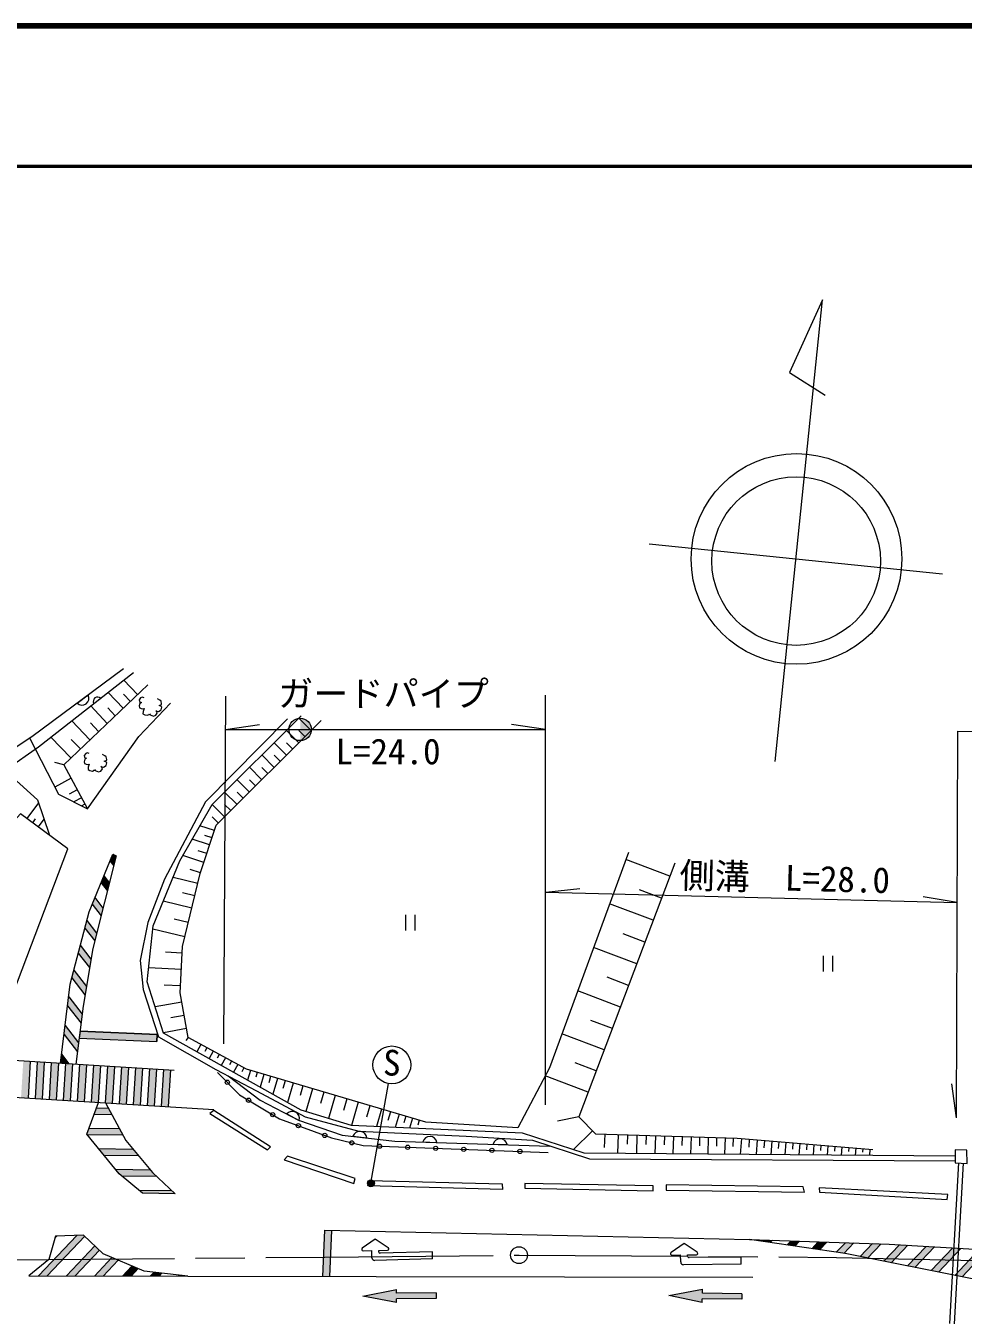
# Model space of a CAD drawing. Units: millimetres at full size, sheet at 1:1000; details may follow other scales. Extents: x 40000 to 680000, y 20000 to 380000.
# Drawn here: x 440115 to 506852, y 288182 to 380000 of the extents above; entities that cross this region are included whole.
import ezdxf
from ezdxf.enums import TextEntityAlignment as Align

# ---------------------------------------------------------------- set-up
doc = ezdxf.new("R2010")
doc.units = ezdxf.units.MM
doc.header["$LTSCALE"] = 1000
doc.linetypes.add('CHAIN', pattern=[18.5, 12, -1.5, 3.5, -1.5])
for name, color, linetype, lineweight in [('M-BGD', 7, 'Continuous', 13), ('M-BGD-EXST', 7, 'Continuous', 13), ('M-BMK', 2, 'CHAIN', 13), ('M-BMK-SRVR', 3, 'Continuous', 13), ('M-STR-HTXT', 7, 'Continuous', 13), ('M-STR-STRC', 7, 'Continuous', 13), ('M-TTL', 2, 'Continuous', 140), ('M-TTL-LINE', 7, 'Continuous', 50)]:
    doc.layers.add(name, color=color, linetype=linetype, lineweight=lineweight)
doc.styles.add('ＭＳ ゴシック', font='')
doc.styles.get('ＭＳ ゴシック').set_extended_font_data('MS Gothic')

msp = doc.modelspace()

# ---------------------------------------------------------------- hatches: boundary and pattern name
at = {"layer": 'M-BGD'}
msp.add_hatch(color=256, dxfattribs=at).paths.add_polyline_path([(459654, 329097, 0.41421), (460454, 329897, 0.41421), (459654, 330697)])
at = {"layer": 'M-BGD-EXST'}
msp.add_hatch(color=256, dxfattribs=at).paths.add_polyline_path([(464908, 297695, -1), (464469, 297456, -0.41421), (464569, 297795, -0.41421)])
at = {"layer": 'M-STR-STRC'}
for points in [[(446515, 320743), (446304, 321015), (446302, 321016), (446105, 320537), (446375, 320189)], [(445667, 319470), (445469, 318990), (445923, 318404), (446063, 318958)], [(445611, 317174), (445031, 317923), (444834, 317442), (445471, 316620)], [(444456, 316297), (444314, 315746), (445019, 314835), (445159, 315389)], [(443997, 314522), (443854, 313971), (444654, 312938), (444755, 313542)], [(444429, 311595), (443537, 312747), (443395, 312196), (444328, 310991)], [(443171, 310852), (443093, 310217), (444046, 308986), (444124, 309621)], [(442919, 308808), (442841, 308174), (443796, 306941), (443874, 307575)], [(449476, 308169), (443976, 308411), (443915, 307913), (449454, 307670)], [(442668, 306765), (442590, 306130), (443188, 306093)], [(440436, 306262), (439937, 306293), (439776, 303677), (440275, 303646)], [(441434, 306201), (440935, 306232), (440774, 303616), (441273, 303585)], [(442432, 306140), (441933, 306170), (441773, 303554), (442272, 303524)], [(443430, 306078), (442931, 306109), (442771, 303493), (443270, 303462)], [(444429, 306017), (443929, 306048), (443769, 303432), (444268, 303401)], [(445427, 305956), (444928, 305986), (444767, 303371), (445266, 303340)], [(446425, 305894), (445926, 305925), (445765, 303309), (446264, 303279)], [(447423, 305833), (446924, 305864), (446763, 303248), (447262, 303217)], [(448421, 305772), (447922, 305802), (447761, 303187), (448260, 303156)], [(449419, 305710), (448920, 305741), (448759, 303125), (449258, 303095)], [(450417, 305649), (449918, 305680), (449758, 303064), (450257, 303033)], [(445987, 302933), (445144, 302947), (444979, 302499), (446229, 302479)], [(446768, 301470), (444613, 301505), (444452, 301068), (444461, 301057), (447010, 301016)], [(447738, 300004), (445297, 300044), (445673, 299588), (448122, 299548)], [(449145, 298334), (448976, 298534), (446509, 298574), (446770, 298258), (446938, 298117), (449421, 298077)], [(450517, 297059), (448154, 297097), (448423, 296872), (450759, 296834)], [(444309, 293807), (444230, 293884), (443744, 293865), (441019, 290987), (441637, 290985)], [(461825, 292321), (461766, 290938), (461265, 290939), (461324, 292316), (461407, 294235), (461907, 294224)], [(442314, 293809), (442228, 293806), (442193, 293681)], [(445357, 292804), (445032, 293116), (443010, 290980), (443628, 290978)], [(493269, 293527), (492669, 293548), (492571, 293445), (493114, 293363)], [(495202, 293460), (494602, 293481), (494320, 293183), (494863, 293102)], [(497136, 293393), (496536, 293414), (496069, 292921), (496612, 292840)], [(499069, 293326), (498469, 293347), (497819, 292660), (498361, 292579)], [(501003, 293260), (500403, 293280), (499524, 292352), (500046, 292249)], [(502907, 293162), (502320, 293196), (501206, 292020), (501728, 291917)], [(504799, 293051), (504212, 293085), (502888, 291687), (503410, 291584)], [(506691, 292940), (506104, 292974), (504570, 291355), (505092, 291251)], [(446686, 292100), (446243, 292286), (445000, 290973), (445618, 290971)], [(508583, 292829), (507996, 292863), (506252, 291022), (506774, 290919)], [(448115, 291500), (447672, 291686), (446991, 290967), (447608, 290965)], [(449800, 291171), (449243, 291237), (448981, 290960), (449599, 290958)], [(451038, 291024), (450971, 290953), (451589, 290951), (451595, 290958)], [(466514, 289352), (469326, 289376), (469322, 289773), (466511, 289750), (466509, 290025), (464116, 289531), (466517, 289077)], [(488280, 289354), (491091, 289316), (491096, 289714), (488285, 289751), (488289, 290026), (485885, 289584), (488276, 289079)]]:
    msp.add_hatch(color=256, dxfattribs=at).paths.add_polyline_path(points)
h = msp.add_hatch(color=256, dxfattribs=at)
edge = h.paths.add_edge_path()
edge.add_line((465251, 292693), (465249, 292793))
h = msp.add_hatch(color=256, dxfattribs=at)
edge = h.paths.add_edge_path()
edge.add_line((487235, 292381), (487234, 292481))

# ---------------------------------------------------------------- linework, layer by layer
at = {"layer": 'M-BGD'}
for p, q in [((447068, 334206), (440552, 329361)), ((441019, 328653), (447792, 333954)), ((448077, 332381), (447098, 333411)), ((447047, 331402), (445974, 332531)), ((447562, 331892), (447072, 332406)), ((444564, 332345), (443769, 331753)), ((445918, 330329), (444741, 331567)), ((444956, 331735), (445449, 332121)), ((446482, 330865), (445946, 331430)), ((460428, 329828), (459551, 330705)), ((444680, 329152), (443390, 330509)), ((445299, 329740), (444710, 330359)), ((459551, 328951), (458673, 329829)), ((459989, 329390), (459551, 329828)), ((440552, 329361), (438013, 327710)), ((443323, 327862), (441908, 329350)), ((444001, 328507), (443356, 329185)), ((458673, 328074), (457795, 328952)), ((459112, 328512), (458673, 328951)), ((438721, 327049), (441019, 328653)), ((457794, 327195), (456915, 328075)), ((458234, 327634), (457794, 328074)), ((442820, 327383), (442181, 327536)), ((456915, 326316), (456035, 327196)), ((457355, 326756), (456915, 327195)), ((443336, 326421), (442179, 325793)), ((456034, 325436), (455153, 326317)), ((456475, 325876), (456034, 326316)), ((443775, 325604), (443193, 325292)), ((455153, 324555), (454271, 325437)), ((455594, 324995), (455153, 325436)), ((440206, 323544), (441035, 324663)), ((444087, 325022), (443542, 324730)), ((444323, 324582), (444051, 324436)), ((454271, 323673), (453388, 324556)), ((454712, 324114), (454271, 324555)), ((440608, 323246), (440815, 323526)), ((441010, 322949), (441424, 323508)), ((453829, 323231), (453388, 323673)), ((453542, 322695), (452515, 323032)), ((453373, 322181), (452860, 322350)), ((453205, 321668), (451967, 322074)), ((452798, 320430), (451307, 320920)), ((453002, 321049), (452383, 321252)), ((485968, 319437), (482833, 320622)), ((452554, 319685), (451808, 319929)), ((452363, 318923), (450599, 319353)), ((452148, 318041), (451266, 318256)), ((485376, 317870), (483808, 318462)), ((451933, 317159), (449897, 317656)), ((484783, 316303), (481680, 317476)), ((451685, 316141), (450667, 316390)), ((467148, 316692), (467148, 315574)), ((467815, 316692), (467815, 315574)), ((451437, 315123), (449152, 315680)), ((484197, 314751), (482645, 315337)), ((451247, 313968), (450073, 314028)), ((483610, 313199), (480538, 314360)), ((496891, 313781), (496891, 312663)), ((497558, 313781), (497558, 312663)), ((451187, 312794), (448863, 312913)), ((483030, 311662), (481493, 312243)), ((451128, 311631), (449965, 311691)), ((482449, 310126), (479407, 311276)), ((451219, 310479), (449329, 310139)), ((451388, 309534), (450443, 309364)), ((451558, 308589), (449915, 308294)), ((481874, 308605), (480353, 309180)), ((451672, 307952), (451506, 307755)), ((481299, 307084), (478287, 308222)), ((452571, 307465), (452286, 306941)), ((453010, 307226), (452868, 306964)), ((453450, 306987), (453160, 306454)), ((453889, 306749), (453744, 306482)), ((454328, 306510), (454033, 305966)), ((454768, 306272), (454620, 306000)), ((455207, 306033), (454906, 305479)), ((455647, 305794), (455496, 305517)), ((480730, 305578), (479224, 306147)), ((456109, 305612), (455905, 304921)), ((456589, 305470), (456487, 305125)), ((457068, 305329), (456801, 304421)), ((457548, 305187), (457414, 304734)), ((458027, 305046), (457696, 303922)), ((458590, 304880), (458424, 304318)), ((480161, 304072), (477099, 305229)), ((459152, 304715), (458745, 303336)), ((459841, 304511), (459638, 303822)), ((460530, 304308), (460052, 302688)), ((461340, 304069), (461101, 303259)), ((462151, 303830), (461668, 302192)), ((462970, 303589), (462728, 302770)), ((463789, 303347), (463301, 301691)), ((464617, 303103), (464373, 302275)), ((458697, 302513), (459577, 302057)), ((465445, 302859), (465077, 301613)), ((466068, 302675), (465884, 302052)), ((466691, 302492), (466415, 301554)), ((467171, 302350), (467032, 301881)), ((467650, 302209), (467444, 301508)), ((479494, 302307), (477971, 302010)), ((468130, 302067), (468027, 301717)), ((480464, 301317), (479098, 299978)), ((463408, 300925), (464392, 300813)), ((468388, 300521), (469378, 300489)), ((473385, 300360), (474375, 300328)), ((481329, 301079), (481298, 300123)), ((482285, 301049), (482242, 299705)), ((482957, 301027), (482935, 300355)), ((483628, 301006), (483587, 299693)), ((484285, 300985), (484264, 300329)), ((484941, 300964), (484900, 299682)), ((485582, 300944), (485562, 300303)), ((486223, 300924), (486184, 299671)), ((486850, 300904), (486830, 300277)), ((487476, 300884), (487437, 299660)), ((488088, 300864), (488069, 300252)), ((488700, 300845), (488662, 299649)), ((489298, 300826), (489279, 300228)), ((489895, 300807), (489858, 299639)), ((490479, 300788), (490461, 300204)), ((491062, 300755), (490971, 299630)), ((491625, 300709), (491579, 300146)), ((492187, 300663), (492102, 299620)), ((492709, 300620), (492667, 300099)), ((493231, 300578), (493152, 299611)), ((493729, 300537), (493690, 300054)), ((494227, 300496), (494154, 299602)), ((494726, 300456), (494689, 300009)), ((495224, 300415), (495157, 299593)), ((495722, 300375), (495689, 299964)), ((496221, 300334), (496160, 299585)), ((496719, 300293), (496688, 299919)), ((497217, 300253), (497162, 299576)), ((497716, 300212), (497688, 299874)), ((498214, 300171), (498165, 299567)), ((498712, 300131), (498688, 299829)), ((499211, 300090), (499167, 299559)), ((499709, 300049), (499687, 299784)), ((500207, 300009), (500170, 299550)), ((505906, 287586), (506553, 299029)), ((506839, 299013), (506198, 287569))]:
    msp.add_line(p, q, dxfattribs=at)
for points in [[(448802, 333070), (442820, 327383), (444508, 324238)], [(440396, 329260), (442436, 325294), (444508, 324238), (448168, 329380), (450412, 331755)], [(448532, 332147), (448404, 332193), (448292, 332148), (448185, 332014), (448205, 331884), (448288, 331825), (448348, 331814), (448242, 331753), (448178, 331564), (448210, 331427), (448391, 331358), (448539, 331377), (448462, 331180), (448459, 331014), (448583, 330938), (448765, 330900), (448890, 330955), (448922, 331017), (448975, 330934), (449207, 330831), (449381, 330900), (449479, 331059), (449437, 331171), (449367, 331223), (449560, 331175), (449752, 331287), (449805, 331487), (449733, 331563), (449606, 331595), (449763, 331640), (449785, 331728), (449744, 331898), (449662, 331988), (449489, 332066)], [(458735, 330657), (452898, 324741), (449994, 319244), (448796, 316152), (448248, 313442), (448471, 311373), (449559, 308014), (453644, 305684)], [(506288, 299497), (479875, 299725), (475488, 301152), (463298, 301692), (459730, 302787), (449927, 308258), (448760, 311930), (449177, 315914), (451090, 320539), (453384, 324552), (459719, 330873)], [(451672, 307952), (451102, 311127), (451272, 314447), (452535, 319629), (453664, 323066), (461135, 330535)], [(444620, 328182), (444492, 328227), (444380, 328182), (444274, 328049), (444293, 327918), (444376, 327860), (444436, 327848), (444330, 327787), (444266, 327598), (444298, 327461), (444479, 327392), (444627, 327411), (444550, 327214), (444547, 327048), (444671, 326972), (444853, 326934), (444978, 326990), (445011, 327051), (445063, 326969), (445295, 326866), (445469, 326934), (445567, 327094), (445526, 327205), (445455, 327257), (445648, 327209), (445840, 327322), (445893, 327521), (445821, 327598), (445694, 327630), (445851, 327674), (445873, 327762), (445832, 327933), (445750, 328023), (445577, 328100)], [(437919, 327607), (440959, 324888), (441814, 322354)], [(420787, 299285), (426708, 300165), (431378, 302399), (434526, 305258), (436208, 308642), (438177, 308399), (443110, 321395), (439747, 323884), (434615, 318233), (420324, 300229), (393474, 299083)], [(483017, 321123), (477400, 305801), (475152, 301522), (468600, 301929), (455834, 305693), (451672, 307952)], [(486322, 320373), (479494, 302307), (480677, 301100), (490757, 300780), (500418, 299991)], [(453644, 305684), (456535, 304156), (460015, 302310), (463824, 301286), (471457, 300931), (476180, 300639)], [(453775, 305475), (455338, 303874), (458173, 302174), (461886, 300807), (464134, 300260), (477293, 299771)], [(454516, 305223), (456800, 303497), (459527, 302083), (462635, 301013), (466390, 300585), (477432, 300230)], [(476180, 300639), (480245, 299310), (506288, 299184)]]:
    msp.add_lwpolyline(points, dxfattribs=at)
for points in [[(453220, 302540), (457319, 299951), (457532, 300164), (453495, 302760)], [(458750, 299514), (458511, 299236), (463466, 297567), (463559, 297912)], [(506288, 299950), (506288, 299044), (507132, 298996), (507100, 299935)], [(474027, 297532), (474061, 297145), (464466, 297400), (464559, 297776)], [(475646, 297561), (475646, 297235), (484786, 297041), (484786, 297392)], [(485704, 297466), (485704, 297076), (495548, 296941), (495464, 297330)], [(496593, 297263), (496617, 296953), (505718, 296430), (505766, 296787)]]:
    msp.add_lwpolyline(points, close=True, dxfattribs=at)
for centre, radius in [((459654, 329897), 800), ((454461, 304772), 150), ((455976, 303491), 150), ((457691, 302463), 150), ((459523, 301677), 150), ((461400, 300986), 150), ((463326, 300457), 150), ((465302, 300216), 150), ((467300, 300142), 150), ((469299, 300068), 150), ((471297, 299994), 150), ((473296, 299920), 150), ((475295, 299845), 150)]:
    msp.add_circle(centre, radius, dxfattribs=at)
for centre, radius, start, end in [((444109, 332128), 505, 227.80074, 25.45893), ((445236, 331885), 318, 47.93855, 208.15629), ((459092, 302198), 505, 343.75754, 141.41574), ((463889, 300772), 505, 4.66637, 162.32456), ((468880, 300407), 505, 9.32834, 166.98653), ((473877, 300246), 505, 9.32834, 166.98653)]:
    msp.add_arc(centre, radius, start, end, dxfattribs=at)
at = {"layer": 'M-BGD-EXST'}
msp.add_line((464688, 297576), (465939, 304674), dxfattribs=at)
for centre, radius in [((466174, 306004), 1350), ((464688, 297576), 250)]:
    msp.add_circle(centre, radius, dxfattribs=at)
at = {"layer": 'M-BMK'}
msp.add_lwpolyline([(275100, 286207), (287253, 287256), (300540, 288163), (312681, 288649), (346557, 289510), (375050, 290265), (413864, 291445), (438709, 292123), (461393, 292316), (475229, 292457), (497832, 292303), (532811, 291482), (550813, 290895), (575242, 289722)], dxfattribs=at)
at = {"layer": 'M-BMK-SRVR'}
for p, q in [((493466, 327617), (496830, 360475)), ((496830, 360475), (494486, 355315)), ((494486, 355315), (497017, 353703)), ((484497, 343111), (505388, 340972))]:
    msp.add_line(p, q, dxfattribs=at)
for centre, radius in [((494985, 342037), 7500), ((494960, 341881), 6000), ((475229, 292457), 600)]:
    msp.add_circle(centre, radius, dxfattribs=at)
at = {"layer": 'M-STR-HTXT'}
for p, q in [((454223, 307497), (454345, 332267)), ((477113, 303160), (477116, 332337)), ((454333, 329898), (456764, 330240)), ((454333, 329898), (477116, 329895)), ((477116, 329895), (474685, 330237)), ((477114, 318297), (506432, 317566)), ((477128, 318297), (479567, 318578)), ((506432, 317566), (504010, 317968)), ((506375, 302237), (506043, 304669))]:
    msp.add_line(p, q, dxfattribs=at)
msp.add_lwpolyline([(506375, 302237), (506476, 329773), (531537, 329556)], dxfattribs=at)
at = {"layer": 'M-STR-STRC'}
for p, q in [((446105, 320537), (446375, 320189)), ((446304, 321015), (446515, 320743)), ((445469, 318990), (445923, 318404)), ((445667, 319470), (446063, 318958)), ((445031, 317923), (445611, 317174)), ((444834, 317442), (445471, 316620)), ((444456, 316297), (445159, 315389)), ((444314, 315746), (445019, 314835)), ((443997, 314522), (444755, 313542)), ((443854, 313971), (444654, 312938)), ((443395, 312196), (444328, 310991)), ((443537, 312747), (444429, 311595)), ((443171, 310852), (444124, 309621)), ((443093, 310217), (444046, 308986)), ((442919, 308808), (443874, 307575)), ((442841, 308174), (443796, 306941)), ((443915, 307913), (449454, 307670)), ((443976, 308411), (449476, 308169)), ((449476, 308169), (449454, 307670)), ((442668, 306765), (443188, 306093)), ((437902, 306418), (450683, 305633)), ((440436, 306262), (440275, 303646)), ((440935, 306232), (440774, 303616)), ((441434, 306201), (441273, 303585)), ((441933, 306170), (441773, 303554)), ((442432, 306140), (442272, 303524)), ((442931, 306109), (442771, 303493)), ((443430, 306078), (443270, 303462)), ((443929, 306048), (443769, 303432)), ((444429, 306017), (444268, 303401)), ((444928, 305986), (444767, 303371)), ((445427, 305956), (445266, 303340)), ((445926, 305925), (445765, 303309)), ((446425, 305894), (446264, 303279)), ((446924, 305864), (446763, 303248)), ((447423, 305833), (447262, 303217)), ((447922, 305802), (447761, 303187)), ((448421, 305772), (448260, 303156)), ((448920, 305741), (448759, 303125)), ((449419, 305710), (449258, 303095)), ((449918, 305680), (449758, 303064)), ((450417, 305649), (450257, 303033)), ((436365, 303887), (453504, 302834)), ((444979, 302499), (446229, 302479)), ((445144, 302947), (445987, 302933)), ((444613, 301505), (446768, 301470)), ((444461, 301057), (447010, 301016)), ((445297, 300044), (447738, 300004)), ((445673, 299588), (448122, 299548)), ((446509, 298574), (448976, 298534)), ((446938, 298117), (449421, 298077)), ((448154, 297097), (450517, 297059)), ((443744, 293865), (441019, 290987)), ((461265, 290939), (461407, 294235)), ((461407, 294235), (491644, 293583)), ((461766, 290938), (461906, 294214)), ((444309, 293807), (441637, 290985)), ((442314, 293809), (442193, 293681)), ((445032, 293116), (443010, 290980)), ((464979, 293586), (464069, 292947)), ((465919, 292992), (464979, 293586)), ((486976, 293279), (486057, 292652)), ((487907, 292671), (486976, 293279)), ((493269, 293527), (493114, 293363)), ((494602, 293481), (494320, 293183)), ((495202, 293460), (494863, 293102)), ((496536, 293414), (496069, 292921)), ((497136, 293393), (496612, 292840)), ((498469, 293347), (497819, 292660)), ((499069, 293326), (498361, 292579)), ((500403, 293280), (499524, 292352)), ((501003, 293260), (500046, 292249)), ((502320, 293196), (501206, 292020)), ((502907, 293162), (501728, 291917)), ((504212, 293085), (502888, 291687)), ((504799, 293051), (503410, 291584)), ((506104, 292974), (504570, 291355)), ((506691, 292940), (505092, 291251)), ((445357, 292804), (443628, 290978)), ((446243, 292286), (445000, 290973)), ((446686, 292100), (445618, 290971)), ((464129, 292765), (464749, 292780)), ((464761, 292280), (464749, 292780)), ((469071, 292186), (464966, 292086)), ((465249, 292793), (465868, 292808)), ((465251, 292693), (465249, 292793)), ((469059, 292685), (465354, 292595)), ((469071, 292186), (469059, 292685)), ((486114, 292470), (486734, 292476)), ((486739, 291976), (486734, 292476)), ((487234, 292481), (487854, 292487)), ((487235, 292381), (487234, 292481)), ((491042, 292320), (487336, 292282)), ((491047, 291820), (491042, 292320)), ((507996, 292863), (506252, 291022)), ((508583, 292829), (506774, 290919)), ((447672, 291686), (446991, 290967)), ((448115, 291500), (447608, 290965)), ((449243, 291237), (448981, 290960)), ((449800, 291171), (449599, 290958)), ((491047, 291820), (486941, 291778)), ((451038, 291024), (450971, 290953)), ((451595, 290958), (451589, 290951)), ((451654, 290951), (491878, 290900)), ((464116, 289531), (466509, 290025)), ((466517, 289077), (464116, 289531)), ((466511, 289750), (466509, 290025)), ((469322, 289773), (466511, 289750)), ((469326, 289376), (466514, 289352)), ((466517, 289077), (466514, 289352)), ((469322, 289773), (469326, 289376)), ((485885, 289584), (488289, 290026)), ((488276, 289079), (485885, 289584)), ((488276, 289079), (488280, 289354)), ((491091, 289316), (488280, 289354)), ((488285, 289751), (488289, 290026)), ((491096, 289714), (488285, 289751)), ((491096, 289714), (491091, 289316))]:
    msp.add_line(p, q, dxfattribs=at)
for points in [[(442590, 306130), (443283, 311767), (444615, 316910), (446302, 321016), (446553, 320891), (444882, 314295), (444192, 310182), (443689, 306062)], [(445787, 303308), (447226, 300612), (449145, 298334), (450759, 296834), (448423, 296872), (446770, 298258), (444452, 301068), (445289, 303338)]]:
    msp.add_lwpolyline(points, dxfattribs=at)
for points in [[(443976, 308411), (443915, 307913), (449454, 307670), (449476, 308169)], [(442228, 293806), (441763, 292149), (440323, 290989), (451654, 290951), (448545, 291320), (445629, 292543), (444230, 293884)], [(491644, 293583), (501580, 293240), (530743, 291530), (525173, 291239), (507612, 290753), (498438, 292567)]]:
    msp.add_lwpolyline(points, close=True, dxfattribs=at)
for centre, radius, start, end in [((464127, 292865), 100, 125.08634, 271.39627), ((465866, 292908), 100, 271.39627, 57.7062), ((464961, 292285), 200, 181.46062, 271.39627), ((465351, 292695), 100, 181.39627, 271.39627), ((486113, 292570), 100, 124.27734, 270.58727), ((487335, 292382), 100, 180.58727, 270.58727), ((487853, 292587), 100, 270.58727, 56.8972), ((486939, 291978), 200, 180.65162, 270.58727)]:
    msp.add_arc(centre, radius, start, end, dxfattribs=at)
at = {"layer": 'M-TTL'}
msp.add_line((680000, 380000), (40000, 380000), dxfattribs=at)
at = {"layer": 'M-TTL-LINE'}
msp.add_line((40000, 370000), (680000, 370000), dxfattribs=at)

# ---------------------------------------------------------------- texts
at = {"layer": 'M-BGD-EXST', "style": 'ＭＳ ゴシック'}
msp.add_text('S', height=1833, rotation=358.508, dxfattribs=at).set_placement((465518, 304711), align=Align.BOTTOM_LEFT)
at = {"layer": 'M-STR-HTXT', "style": 'ＭＳ ゴシック'}
for s, rotation, p in [('ガードパイプ', 359.992, (458082, 330978)), ('L=24.0', 359.992, (462165, 326864)), ('側溝\u3000L=28.0', 358.572, (486626, 318060))]:
    msp.add_text(s, height=1833, rotation=rotation, dxfattribs=at).set_placement(p, align=Align.BOTTOM_LEFT)

doc.saveas('drawing.dxf')
